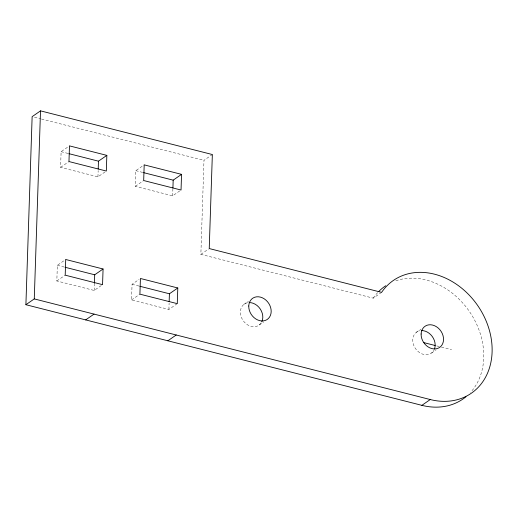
<?xml version="1.0" encoding="UTF-8"?>
<svg xmlns="http://www.w3.org/2000/svg" width="518" height="518" viewBox="0 0 518 518"><rect width="100%" height="100%" fill="white"/><g stroke="black" fill="none" stroke-linecap="round" stroke-linejoin="round"><path stroke-width="0.39" stroke-dasharray="2.59 1.94" d="M101.269 285.554L94.179 290.462L56.825 280.97L57.343 265.3L65.721 259.492M105.037 171.937L97.947 176.845L60.593 167.353L61.111 151.683L69.49 145.882M94.179 290.462L94.386 284.194M97.947 176.845L98.161 170.577M177.266 303.645L168.894 309.447L131.54 299.954L132.058 284.285L139.141 279.37M179.746 190.922L172.662 195.836L135.308 186.338L135.826 170.668L144.198 164.866M168.894 309.447L169.101 303.179M172.662 195.836L172.895 188.779M381.604 292.359L373.232 298.161L200.861 254.357L203.975 160.334L212.354 154.532M60.593 167.353L68.965 161.551M135.308 186.338L143.68 180.536M56.825 280.97L65.197 275.168M131.54 299.954L139.912 294.153M200.861 254.357L208.586 249.003M243.946 304.338L248.459 301.211M259.246 324.987L263.753 321.859M416.31 332.336L420.817 329.208M431.604 352.985L436.111 349.857M34.479 117.262L40.728 118.849M41.511 119.043L203.975 160.334M61.111 151.683L68.117 153.464M135.826 170.668L142.832 172.449M436.726 345.907L440.643 346.898M441.427 347.099L451.599 349.682M57.343 265.3L65.126 267.275M132.058 284.285L139.064 286.065M373.232 298.161A68.544 55.115 55.3 0 1 377.803 292.45M395.869 280.782A68.544 55.115 55.3 0 1 469.988 312.335A68.544 55.115 55.3 0 1 470.661 392.275M434.68 348.452A12.853 10.334 55.3 0 1 416.271 349.618A12.853 10.334 55.3 0 1 420.027 330.711M261.111 323.005A12.853 10.334 55.3 0 1 242.916 320.273A12.853 10.334 55.3 0 1 247.669 302.713"/><path stroke-width="0.78" d="M25.9 304.714L32.135 116.667L40.514 110.858L212.354 154.532L209.233 248.556L381.604 292.359A68.544 55.115 55.3 0 1 485.133 318.667A68.544 55.115 55.3 0 1 430.251 399.54L421.879 405.341L25.9 304.714L34.272 298.912L430.251 399.54M34.272 298.912L40.514 110.858M94.412 283.411L94.703 274.793L103.076 268.984L102.558 284.66L65.197 275.168L65.721 259.492L103.076 268.984M98.213 169.01L98.472 161.176L106.844 155.374L106.326 171.044L68.965 161.551L69.49 145.882L106.844 155.374M169.153 301.612L169.412 293.777L177.791 287.976L177.266 303.645L139.912 294.153L140.43 278.483L177.791 287.976M172.921 187.995L173.18 180.16L181.559 174.359L181.035 190.028L143.68 180.536L144.198 164.866L181.559 174.359M85.671 319.904L94.043 314.102M167.851 340.792L176.23 334.984M68.894 153.658L98.472 161.176M143.609 172.649L173.18 180.16M423.957 342.657L435.165 345.506M65.126 267.275L94.703 274.793M139.841 286.26L169.412 293.777M465.993 396.73A68.544 55.115 55.3 0 1 421.879 405.341M378.936 291.291A68.544 55.115 55.3 0 1 385.761 285.742M421.432 330.568A12.853 10.334 55.3 0 1 434.68 348.452M249.074 302.57A12.853 10.334 55.3 0 1 260.282 309.052A12.853 10.334 55.3 0 1 261.804 321.788M421.121 334.006A12.853 10.334 55.3 0 0 437.593 348.459A12.853 10.334 55.3 0 0 438.273 328.101A12.853 10.334 55.3 0 0 421.121 334.006M248.763 306.008A12.853 10.334 55.3 0 0 265.235 320.461A12.853 10.334 55.3 0 0 265.915 300.103A12.853 10.334 55.3 0 0 248.763 306.008"/></g></svg>
